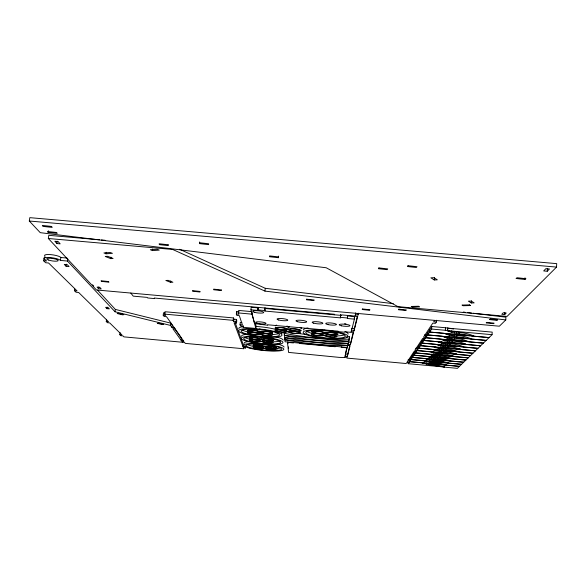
<?xml version="1.0" encoding="UTF-8"?>
<svg xmlns="http://www.w3.org/2000/svg" width="586" height="586" viewBox="0 0 586 586"><rect width="100%" height="100%" fill="white"/><g stroke="black" fill="none" stroke-linecap="round" stroke-linejoin="round"><path stroke-width="0.88" d="M556.546 267.091L556.7 263.634L29.813 217.655L29.3 221.017L40.251 232.664L326.204 267.758L397.967 306.646L507.058 316.411L556.546 267.091L29.3 221.017M547.236 271.237L549.47 268.974L545.888 268.666L543.691 270.93L547.236 271.237L547.346 268.688M524.91 279.463L525.935 278.709L517.05 277.727L516.054 278.482L524.91 279.463L524.997 277.823M504.7 314.557L506.216 313.034L503.279 312.77L501.792 314.301L504.7 314.557L504.817 312.441M99.576 239.791L48.799 235.33L48.33 238.502L96.463 289.975L499.375 326.197L505.777 319.927L505.923 317.173L473.232 313.254M492.064 334.687L492.203 332.123L447.565 328.101L447.404 330.651C455.871 332.687 465.291 331.954 473.268 335.873A2.981 0.549 3.5 0 0 475.561 336.357L489.068 337.595L445.133 333.617C453.483 335.602 462.742 334.906 470.617 338.715A2.93 0.535 3.6 0 0 472.873 339.191L486.168 340.407L442.928 336.496C451.161 338.43 460.266 337.77 468.046 341.477A2.879 0.513 3.6 0 0 470.272 341.938L483.355 343.132L440.797 339.279C448.92 341.162 457.871 340.547 465.555 344.143A2.835 0.498 3.7 0 0 467.753 344.597L480.637 345.777L438.731 341.975C446.744 343.821 455.549 343.235 463.138 346.736A2.791 0.483 3.8 0 0 465.306 347.176L477.993 348.34L436.724 344.59L452.685 346.934L460.801 349.249A2.747 0.469 3.8 0 0 462.933 349.681L475.429 350.831L434.783 347.132L450.509 349.432L458.523 351.688A2.71 0.454 3.8 0 0 460.633 352.113L472.946 353.241L432.893 349.6L448.4 351.849L456.318 354.054A2.666 0.447 3.9 0 0 458.399 354.471L470.529 355.585L431.062 351.988L446.356 354.2L454.172 356.361A2.63 0.432 3.9 0 0 456.223 356.764L468.185 357.863L429.282 354.318L444.364 356.486L452.084 358.595A2.593 0.418 4 0 0 454.113 358.991L465.899 360.082L427.546 356.574L442.43 358.705L450.055 360.771A2.556 0.41 4 0 0 452.062 361.159L463.687 362.229L425.868 358.771L440.547 360.866L448.085 362.88A2.52 0.396 4.1 0 0 450.063 363.261L461.526 364.324L424.227 360.91L438.716 362.968L446.166 364.939A2.483 0.388 4.1 0 0 448.122 365.312L459.431 366.36L422.638 362.99L436.936 365.012L444.298 366.946A2.447 0.374 4.1 0 0 446.232 367.312L457.388 368.345L492.064 334.687L447.404 330.651M471.312 302.969L468.397 301.16L471.276 301.079L474.177 302.889L471.312 302.969L471.444 300.779M471.723 335.851L473.51 336.012L456.523 333.456L456.633 331.771M470.858 338.855L456.758 336.774L456.86 335.111M459.19 333.888L459.299 332.203M422.33 340.744L422.162 343.11L463.38 346.853L447.382 344.502L447.484 342.913M447.572 341.462L447.682 339.851M420.602 343.337L420.433 345.667L461.043 349.366L447.748 347.439L447.851 345.879M456.758 336.774L449.33 335.353L449.44 333.683M463.98 344.107L465.797 344.268L449.565 341.865L449.667 340.261M449.792 338.737L449.902 337.096M449.894 344.898L449.997 343.308M456.523 333.456L451.652 332.43L451.762 330.746M451.652 332.43L447.689 330.782L447.851 328.241A2.989 0.571 3.8 0 0 445.492 327.742L431.816 326.505L425.949 335.317L425.78 337.748L468.287 341.601L451.813 339.155L451.916 337.521M452.084 335.925L452.187 334.262M452.114 342.268L452.216 340.664M454.128 336.349L454.238 334.694M454.45 333.024L454.553 331.332M454.399 339.565L454.502 337.932M412.676 355.233L412.515 357.409L450.297 360.859L437.896 359.108L437.991 357.65M418.924 345.857L418.756 348.157L458.765 351.798L438.746 348.641L438.848 347.095M439.346 351.563L439.441 350.047M415.657 351.424L415.547 352.911L454.406 356.456L439.288 354.281L439.39 352.779M414.17 352.984L414.009 355.189L452.326 358.691L439.756 356.911L439.852 355.431M447.748 347.439L440.738 346.143L440.84 344.575M447.382 344.502L441.573 343.213L441.683 341.616M423.663 338.737L417.291 348.304L417.129 350.567L456.553 354.164L441.229 351.937L441.324 350.421M441.309 349.153L441.412 347.608M441.668 354.64L441.763 353.146M443.221 349.534L443.316 347.989M443.338 346.663L443.441 345.103M443.631 352.311L443.734 350.794M447.689 330.782A2.989 0.564 3.8 0 0 445.323 330.277L445.492 327.742M449.565 341.865L444.899 340.913L445.008 339.301M445.426 344.099L445.528 342.517M445.272 347.051L445.375 345.491M445.66 349.915L445.763 348.37M451.813 339.155L447.081 338.173L447.184 336.532M415.32 351.256L409.804 359.54L409.651 361.657L420.924 362.683A2.461 0.381 4.3 0 1 422.902 363.056L430.388 365.027L444.532 367.026L408.274 363.701L431.64 329.061L431.816 326.505M411.218 357.416L411.064 359.562L448.327 362.968L429.611 360.097L429.714 358.661M430.307 362.661L430.402 361.24M430.388 365.027L430.483 363.628M437.896 359.108L431.34 357.936L431.435 356.471M439.756 356.911L431.977 355.394L432.072 353.907M409.651 361.657L446.407 365.027L432.072 362.998L432.168 361.577M433.113 355.709L433.215 354.23M432.615 365.364L432.71 363.965M439.288 354.281L433.787 353.094L433.889 351.593M433.772 358.405L433.867 356.947M433.801 360.903L433.904 359.467M424.476 334.884L426.132 335.031L425.963 337.47L423.473 337.25L432.805 323.106L435.493 323.347L436.409 321.992L436.526 320.227M434.329 363.335L434.424 361.914M441.229 351.937L435.647 350.736L435.75 349.205M435.574 356.193L435.676 354.713M435.581 358.757L435.676 357.299M436.087 361.254L436.182 359.811M437.434 353.915L437.537 352.413M437.412 356.552L437.508 355.072M462.156 343.938L423.942 340.473L424.11 338.071M468.163 338.613L427.67 334.943L427.839 332.474M426.308 364.258L426.403 362.851M469.928 335.69L429.626 332.05L429.794 329.537M434.292 279.954L430.864 277.823L433.918 277.691L437.332 279.822L434.292 279.954L434.453 277.581M428.644 364.697L428.74 363.298M408.274 363.701L408.369 362.302M355.555 312.953L355.409 314.704L358.105 314.946L358.251 313.195M293.425 342.539L293.454 342.92L287.492 342.378L288.561 352.398L339.14 357.372L344.854 357.563L347.527 345.249M348.231 342.869L348.099 344.37L350.391 344.583L353.629 332.13L351.168 331.91L351.6 329.105M345.322 354.735L345.198 356.142L347.337 356.339L349.674 345.865M348.399 342.656L348.531 341.147M284.342 331.654L284.298 335.441A60.585 11.024 5.2 0 0 348.853 341.316L349.578 336.847A61.34 11.456 5.2 0 1 346.231 336.906M284.181 331.683L285.06 341.777L347.337 347.461L349.578 336.847M350.391 344.583L353.182 332.24M354.384 319.128L354.596 316.557L347.586 315.927L347.688 315.407L347.366 318.498L354.384 319.128L351.124 332.35L344.575 331.757L344.487 332.196L337.961 331.603L338.034 331.163L267.619 324.776L267.714 325.237L254.624 323.604L250.925 309.804L251.196 307.247L258.155 307.87L257.891 310.434L250.925 309.804M351.461 330.724L353.937 330.951L357.284 316.345M340.349 317.868L340.664 314.777L340.349 317.868L264.857 311.063L265.011 307.965L264.857 311.063M347.835 345.462A59.069 10.482 5.2 0 1 284.811 339.719L285.03 337.485M278.299 257.701L278.504 256.888L269.597 255.906L269.428 256.727L278.299 257.701L278.46 256.089M505.777 319.927L264.967 291.11L265.253 288.297L179.668 249.277M241.879 322.505L240.275 322.359L240.026 324.717L240.436 325.911L242.824 326.131L243.219 327.31L255.87 328.46L252.039 314.169L252.214 312.499M257.891 310.434L258.03 307.335L258.155 307.87M255.87 328.46L256.111 326.124L255.445 323.567M243.219 327.31L243.38 325.75M120.093 332.606L119.822 334.701L120.848 335.697L122.95 335.888L123.954 336.877L184.605 342.436L185.271 343.389L243.776 348.751L243.439 347.828L245.541 348.025L245.204 347.095L243.087 346.897L243.307 344.802L235.272 322.952M245.204 347.095L245.351 345.696M245.541 348.025L245.688 346.634M243.087 346.897L234.092 322.813L236.51 323.033L236.063 321.802L233.631 321.582L233.162 320.337L233.426 317.927L165.018 311.73L164.725 314.133L165.626 315.415L163.208 315.195L163.494 312.814L165.113 312.953M233.631 321.582L233.887 319.187L233.426 317.927M240.026 324.717L242.428 324.937L239.315 315.62L236.795 315.393L236.334 314.059L236.605 311.569L239.139 311.796M236.063 321.802L236.326 319.407L233.887 319.187M236.51 323.033L236.766 320.652L236.326 319.407M236.334 314.059L238.868 314.286L238.421 312.939L238.692 310.434L251.394 311.584M199.496 243.622L199.438 242.736L208.594 243.739L208.623 244.626L199.496 243.622L199.694 241.974M183.25 340.51L181.125 340.312L181.374 338.217L174.628 328.629M170.592 282.342L165.867 280.474L168.167 280.357L172.885 282.232L170.592 282.342L170.76 280.943M174.284 327.742L172.006 327.537L170.489 325.406L170.76 323.135L115.354 309.408L97.466 290.092M172.006 327.537L172.277 325.289L170.76 323.135M152.375 250.596L150.316 249.717L157.195 249.233L159.246 250.119L152.375 250.596L152.572 249.021M170.489 325.406L115.039 311.781L115.354 309.408M110.732 258.631L105.209 256.441L107.597 256.287L113.113 258.477L110.732 258.631L110.937 257.129M106.908 308.654L105.626 307.32L108.08 307.54L109.348 308.873L106.908 308.654L107.128 307.057M119.822 334.701L121.932 334.892L109.692 322.901L107.443 322.696L106.256 321.546L106.557 319.304M98.551 288.7L97.078 287.089L99.774 287.33L101.231 288.942L98.551 288.7L98.792 286.95M106.007 253.797L103.89 252.947L110.344 252.5L112.453 253.35L106.007 253.797L106.22 252.266M106.256 321.546L108.52 321.751L78.656 292.48L76.055 292.246L74.466 290.7L74.708 288.986M334.342 314.77L334.416 314.25L154.264 298.032L154.653 298.596L147.657 297.966L147.247 297.402L133.234 296.135L130.81 293.059M66.137 266.33L64.27 264.389L67.222 264.652L69.067 266.593L66.137 266.33L66.445 264.183M115.039 311.781L67.434 261.041L67.749 258.844M67.434 261.041L60.446 260.418L60.863 257.51A8.321 1.795 8.6 0 0 50.77 254.624A8.321 1.795 8.6 0 0 44.932 256.097M56.959 243.564L54.835 241.249L58.073 241.527L60.168 243.849L56.959 243.564L57.303 241.227M74.466 290.7L77.081 290.934L48.572 262.997L45.635 262.733L43.591 260.748L44.023 257.847M48.147 232.415L47.583 231.499L56.674 232.503L57.201 233.411L48.147 232.415L48.389 230.789M43.591 260.748L46.55 261.012L44.499 259.005L44.829 256.822M335.339 346.37L335.273 346.736L299.417 343.469L299.402 343.088M341.338 346.912L341.257 347.286L347.249 347.835M347.366 318.498L347.469 317.993L340.437 317.356M345.432 353.834L346.831 348.084M354.186 318.227L354.596 316.557M355.065 316.11L355.761 313.283M347.337 356.339L350.128 345.601L284.811 339.719M353.937 330.951L357.738 316.345L341.528 314.887L341.44 315.415L265.121 308.5M358.105 314.946L358.471 313.525M434.607 320.374L433.699 321.751L436.409 321.992M60.863 257.51L66.98 258.038M101.393 239.952L105.019 240.267M48.33 238.502L172.636 249.446L264.967 291.11M257.767 309.906L264.755 310.536M431.64 329.061L445.323 330.277M238.421 312.939L252.039 314.169M429.626 332.05L443.089 333.251A2.937 0.542 3.9 0 1 445.411 333.742L449.33 335.353M427.67 334.943L440.921 336.13A2.893 0.527 3.9 0 1 443.214 336.606L447.081 338.173M351.666 328.292L354.142 328.519M164.725 314.133L233.162 320.337M425.78 337.748L438.819 338.92A2.849 0.513 4 0 1 441.075 339.389L444.899 340.913M425.194 338.62L422.718 338.393L414.763 350.45L417.071 350.662L417.232 348.392L415.694 348.252M423.942 340.473L436.782 341.623A2.805 0.498 4 0 1 439.009 342.078L441.573 343.213M422.162 343.11L434.805 344.246A2.762 0.483 4.1 0 1 437.002 344.693L440.738 346.143M420.433 345.667L432.893 346.795A2.718 0.469 4.1 0 1 435.054 347.227L438.746 348.641M418.756 348.157L431.032 349.263A2.681 0.454 4.1 0 1 433.171 349.688L435.647 350.736M417.129 350.567L429.223 351.659A2.637 0.44 4.2 0 1 431.333 352.076L433.787 353.094M415.547 352.911L427.472 353.988A2.6 0.432 4.2 0 1 429.553 354.398L431.977 355.394M414.009 355.189L425.766 356.251A2.564 0.418 4.2 0 1 427.817 356.654L431.34 357.936M412.515 357.409L424.103 358.456A2.527 0.403 4.3 0 1 426.132 358.844L429.611 360.097M411.064 359.562L422.491 360.595A2.49 0.396 4.3 0 1 424.491 360.983L432.072 362.998M284.298 335.441L348.853 341.316M348.289 342.114L350.582 342.327M175.067 328.856L172.804 328.651L181.125 340.312M416.404 351.644L414.112 351.432L407.255 361.826L409.402 362.023L409.555 359.914L408.127 359.782M345.381 354.039L347.513 354.23M344.986 357.028L347.11 357.218L346.883 358.09L406.135 363.525L406.691 362.683L408.823 362.88M265.253 288.297L393.309 303.665M463.24 312.052L465.057 312.272M467.782 312.594L471.415 313.034M447.565 328.101L453.549 328.995M92.529 284.759L93.76 286.093M163.208 315.195L164.109 316.469L166.519 316.682L183.931 341.477L181.821 341.286L182.51 342.246M236.605 311.569L237.059 312.917M287.88 341.865L288.056 343.557M288.407 346.934L288.59 348.626M276.167 347.33A5.699 0.916 5.7 0 1 275.867 347.776M264.975 346.546A5.699 0.916 5.7 0 1 265.238 346.099M264.066 345.901A5.699 0.916 5.8 0 1 264.242 346.619M253.335 345.388A5.699 0.916 5.8 0 1 253.57 344.942M264.638 344.275A5.765 0.938 5.8 0 1 264.696 344.531M262.242 339.66A5.941 0.996 5.7 0 1 262.045 338.876M273.428 340.166A5.941 0.996 5.7 0 1 273.479 340.437M261.29 338.957A5.941 0.996 5.9 0 1 261.019 339.448M250.134 338.452A5.941 0.996 5.9 0 1 249.885 337.668M261.451 337.17A6.014 1.018 5.9 0 1 261.114 337.397M260.916 336.591A6.014 1.018 5.9 0 1 261.385 336.899M262.345 337.573A6.014 1.018 5.7 0 1 261.876 337.272M272.424 332.811A6.19 1.077 5.8 0 1 272.116 333.339M260.287 331.991A6.19 1.077 5.8 0 1 260.558 331.456M259.283 331.229A6.19 1.077 5.9 0 1 259.495 332.079M259.356 328.98A6.27 1.106 5.9 0 1 259.576 329.852M260.367 329.713A6.27 1.106 5.8 0 1 260.645 329.164M337.104 334.35A6.373 1.143 5.1 0 1 336.628 334.591M324.93 333.529A6.373 1.143 5.1 0 1 325.882 332.482M324.117 333.053A6.373 1.143 5.2 0 1 323.662 333.302M311.972 332.24A6.373 1.143 5.2 0 1 312.836 331.178M324.659 330.13A6.453 1.172 5.2 0 1 325.069 330.46M300.786 330.687A6.365 1.143 5.5 0 1 300.369 330.944M288.678 329.881A6.365 1.143 5.5 0 1 288.598 328.995M287.755 329.09A6.365 1.143 5.6 0 1 287.389 329.647M275.706 328.585A6.365 1.143 5.6 0 1 275.559 327.691M286.876 326.058A6.453 1.172 5.6 0 1 287.829 327.318M275.515 325.904A6.453 1.172 5.6 0 1 276.651 325.135M300.105 327.332A6.453 1.172 5.5 0 1 300.977 328.585M289.14 327.508A6.453 1.172 5.5 0 1 289.059 326.6M258.756 310.47A5.567 1.091 5.9 0 1 257.32 310.302M345.974 323.853A5.435 1.033 4.9 0 1 344.575 323.765M303.416 330.043A22.429 4.043 5.2 0 1 308.053 327.962M345.52 331.808A22.429 4.043 5.2 0 1 348.084 334.093M344.077 334.95A19.865 3.582 5.2 0 1 336.877 335.939M325.355 335.558A19.865 3.582 5.2 0 1 322.82 335.295M311.671 333.295A19.865 3.582 5.2 0 1 306.632 331.258M238.861 328.761A21.807 3.824 5.8 0 1 243.351 326.6M255.415 326.409A21.807 3.824 5.8 0 1 275.376 329.317M282.196 332.702A21.807 3.824 5.8 0 1 281.588 333.639M278.731 333.544A19.309 3.391 5.8 0 1 272.307 334.518M260.536 334.071A19.309 3.391 5.8 0 1 258.887 333.895M247.724 331.947A19.309 3.391 5.8 0 1 242.296 329.955M241.6 336.386A20.913 3.516 5.8 0 1 246.831 334.32M275.259 336.701A20.913 3.516 5.8 0 1 283.17 340.173M280.284 340.722A18.518 3.12 5.8 0 1 272.9 341.828M250.076 339.345A18.518 3.12 5.8 0 1 244.889 337.492M277.867 348.89A20.085 3.245 5.8 0 1 275.464 348.97M244.135 343.411A20.085 3.245 5.8 0 1 249.182 341.528M277.823 344.15A20.085 3.245 5.8 0 1 284.064 347.066M279.639 348.091A17.792 2.879 5.8 0 1 276.951 348.436M253.665 346.502A17.792 2.879 5.8 0 1 247.277 344.443M44.499 259.005A8.329 1.773 8.6 0 1 50.337 257.554A8.329 1.773 8.6 0 1 60.446 260.418M349.381 339.169A61.369 11.317 5.2 0 1 284.027 333.222M307.005 334.613A61.34 11.456 5.2 0 1 296.223 333.104M288.378 331.735A61.34 11.456 5.2 0 1 286.708 331.412M221.244 289.967L221.23 290.568L213.685 289.755L213.67 289.147L221.244 289.967M306.676 299.204L306.427 299.776L313.913 300.589L314.177 300.01L306.676 299.204M378.915 267.919L378.388 268.703L387.17 269.67L387.727 268.893L378.915 267.919M362.595 308.976L362.199 309.518L369.517 310.309L369.934 309.767L362.595 308.976M408.032 265.714L407.395 266.52L416.346 267.502L417.005 266.703L408.032 265.714M398.883 309.166L398.377 309.716L405.798 310.514L406.325 309.972L398.883 309.166M490.299 319.048L489.544 319.568L496.906 320.359L497.675 319.846L490.299 319.048M486.9 322.388L486.168 322.886L493.405 323.67L494.152 323.172L486.9 322.388M118.562 313.342L117.185 313.525L122.489 314.821L123.873 314.645L118.562 313.342M158.711 323.186L157.312 323.347L162.285 324.563L163.684 324.402L158.711 323.186M418.309 306.258L411.233 306.449L412.412 307.086L419.481 306.896L418.309 306.258M469.474 304.874L461.988 305.079L463.079 305.738L470.558 305.54L469.474 304.874M348.34 343.418L284.554 337.602A59.816 10.753 5.2 0 0 348.34 343.418M108.6 281.566L101.085 280.753L101.4 281.375L108.901 282.188L108.6 281.566M199.892 291.418L192.442 290.612L192.508 291.205L199.943 292.011L199.892 291.418M51.619 226.452L42.331 225.427L42.925 226.386L52.176 227.405L51.619 226.452M168.153 244.758L159.158 243.769L159.348 244.633L168.314 245.622L168.153 244.758M267.033 349.454A5.706 0.901 5.7 0 0 275.999 349.681A5.706 0.901 5.7 0 0 268.029 347.981A5.706 0.901 5.7 0 0 267.033 349.454M267.699 349.373A4.563 0.725 5.7 0 0 274.871 349.549A4.563 0.725 5.7 0 0 268.491 348.194A4.563 0.725 5.7 0 0 267.699 349.373M255.43 348.296A5.706 0.901 5.8 0 0 264.352 348.516A5.706 0.901 5.8 0 0 256.316 346.817A5.706 0.901 5.8 0 0 255.43 348.296M256.089 348.216A4.563 0.725 5.8 0 0 263.224 348.392A4.563 0.725 5.8 0 0 256.793 347.029A4.563 0.725 5.8 0 0 256.089 348.216M255.459 346.436A5.772 0.923 5.8 0 0 264.484 346.656A5.772 0.923 5.8 0 0 256.353 344.92A5.772 0.923 5.8 0 0 255.459 346.436M256.126 346.348A4.615 0.74 5.8 0 0 263.341 346.524A4.615 0.74 5.8 0 0 256.829 345.139A4.615 0.74 5.8 0 0 256.126 346.348M267.187 347.564A5.772 0.923 5.7 0 0 276.262 347.784A5.772 0.923 5.7 0 0 268.198 346.062A5.772 0.923 5.7 0 0 267.187 347.564M267.861 347.483A4.615 0.74 5.7 0 0 275.12 347.659A4.615 0.74 5.7 0 0 268.659 346.275A4.615 0.74 5.7 0 0 267.861 347.483M263.934 342.414A5.941 0.982 5.7 0 0 273.259 342.62A5.941 0.982 5.7 0 0 264.938 340.81A5.941 0.982 5.7 0 0 263.934 342.414M264.623 342.319A4.754 0.784 5.7 0 0 272.087 342.488A4.754 0.784 5.7 0 0 265.421 341.037A4.754 0.784 5.7 0 0 264.623 342.319M251.848 341.206A5.941 0.982 5.9 0 0 261.129 341.411A5.941 0.982 5.9 0 0 252.734 339.594A5.941 0.982 5.9 0 0 251.848 341.206M252.529 341.118A4.754 0.784 5.9 0 0 259.95 341.279A4.754 0.784 5.9 0 0 253.233 339.829A4.754 0.784 5.9 0 0 252.529 341.118M251.834 339.184A6.014 1.004 5.9 0 0 261.224 339.382A6.014 1.004 5.9 0 0 252.734 337.529A6.014 1.004 5.9 0 0 251.834 339.184M252.522 339.089A4.813 0.806 5.9 0 0 260.038 339.243A4.813 0.806 5.9 0 0 253.233 337.763A4.813 0.806 5.9 0 0 252.522 339.089M264.052 340.356A6.014 1.004 5.7 0 0 273.501 340.561A6.014 1.004 5.7 0 0 265.077 338.715A6.014 1.004 5.7 0 0 264.052 340.356M264.755 340.268A4.813 0.806 5.7 0 0 272.307 340.422A4.813 0.806 5.7 0 0 265.568 338.95A4.813 0.806 5.7 0 0 264.755 340.268M262.535 335.192A6.19 1.069 5.8 0 0 272.256 335.375A6.19 1.069 5.8 0 0 263.575 333.441A6.19 1.069 5.8 0 0 262.535 335.192M263.253 335.089A4.952 0.85 5.8 0 0 271.025 335.236A4.952 0.85 5.8 0 0 264.081 333.69A4.952 0.85 5.8 0 0 263.253 335.089M249.944 333.932A6.197 1.069 5.9 0 0 259.613 334.115A6.197 1.069 5.9 0 0 250.852 332.174A6.197 1.069 5.9 0 0 249.944 333.932M250.654 333.83A4.959 0.85 5.9 0 0 258.382 333.976A4.959 0.85 5.9 0 0 251.372 332.423A4.959 0.85 5.9 0 0 250.654 333.83M249.907 331.735A6.27 1.091 5.9 0 0 259.693 331.903A6.27 1.091 5.9 0 0 250.823 329.925A6.27 1.091 5.9 0 0 249.907 331.735M250.625 331.625A5.018 0.872 5.9 0 0 258.448 331.764A5.018 0.872 5.9 0 0 251.35 330.182A5.018 0.872 5.9 0 0 250.625 331.625M262.645 332.958A6.27 1.091 5.8 0 0 272.49 333.134A6.27 1.091 5.8 0 0 263.7 331.163A6.27 1.091 5.8 0 0 262.645 332.958M263.378 332.855A5.018 0.872 5.8 0 0 271.245 332.995A5.018 0.872 5.8 0 0 264.213 331.42A5.018 0.872 5.8 0 0 263.378 332.855M327.574 334.21A6.461 1.157 5.1 0 0 337.997 334.401A6.461 1.157 5.1 0 0 329.376 332.387A6.461 1.157 5.1 0 0 327.574 334.21M328.394 334.108A5.164 0.923 5.1 0 0 336.73 334.254A5.164 0.923 5.1 0 0 329.823 332.643A5.164 0.923 5.1 0 0 328.394 334.108M326.614 336.489A6.373 1.128 5.1 0 0 336.906 336.686A6.373 1.128 5.1 0 0 328.387 334.709A6.373 1.128 5.1 0 0 326.614 336.489M327.428 336.386A5.098 0.901 5.1 0 0 335.653 336.547A5.098 0.901 5.1 0 0 328.827 334.965A5.098 0.901 5.1 0 0 327.428 336.386M313.678 335.199A6.373 1.128 5.2 0 0 323.911 335.39A6.373 1.128 5.2 0 0 315.305 333.405A6.373 1.128 5.2 0 0 313.678 335.199M314.477 335.097A5.098 0.901 5.2 0 0 322.652 335.251A5.098 0.901 5.2 0 0 315.766 333.661A5.098 0.901 5.2 0 0 314.477 335.097M314.455 332.951A6.453 1.157 5.2 0 0 324.82 333.134A6.453 1.157 5.2 0 0 316.118 331.112A6.453 1.157 5.2 0 0 314.455 332.951M315.261 332.848A5.164 0.923 5.2 0 0 323.553 332.987A5.164 0.923 5.2 0 0 316.579 331.368A5.164 0.923 5.2 0 0 315.261 332.848M290.436 332.848A6.373 1.128 5.5 0 0 300.567 333.031A6.373 1.128 5.5 0 0 291.813 331.031A6.373 1.128 5.5 0 0 290.436 332.848M291.205 332.745A5.098 0.901 5.5 0 0 299.307 332.885A5.098 0.901 5.5 0 0 292.297 331.288A5.098 0.901 5.5 0 0 291.205 332.745M277.486 331.559A6.373 1.128 5.6 0 0 287.558 331.735A6.373 1.128 5.6 0 0 278.724 329.72A6.373 1.128 5.6 0 0 277.486 331.559M278.247 331.449A5.098 0.901 5.6 0 0 286.298 331.588A5.098 0.901 5.6 0 0 279.222 329.984A5.098 0.901 5.6 0 0 278.247 331.449M277.801 329.259A6.453 1.157 5.6 0 0 288.004 329.427A6.453 1.157 5.6 0 0 279.061 327.376A6.453 1.157 5.6 0 0 277.801 329.259M278.57 329.149A5.164 0.93 5.6 0 0 286.73 329.281A5.164 0.93 5.6 0 0 279.566 327.64A5.164 0.93 5.6 0 0 278.57 329.149M290.92 330.519A6.453 1.157 5.5 0 0 301.182 330.694A6.453 1.157 5.5 0 0 292.319 328.651A6.453 1.157 5.5 0 0 290.92 330.519M291.696 330.409A5.164 0.93 5.5 0 0 299.907 330.548A5.164 0.93 5.5 0 0 292.81 328.914A5.164 0.93 5.5 0 0 291.696 330.409M254.485 312.316A5.567 1.077 5.9 0 0 263.641 312.668A5.567 1.077 5.9 0 0 256.58 310.697A5.567 1.077 5.9 0 0 254.485 312.316M257.261 323.252A5.267 0.967 5.8 0 0 265.927 323.611A5.267 0.967 5.8 0 0 259.261 321.817A5.267 0.967 5.8 0 0 257.261 323.252M341.66 325.853A5.435 1.026 4.9 0 0 349.981 325.728A5.435 1.026 4.9 0 0 342.063 324.109A5.435 1.026 4.9 0 0 341.66 325.853M313.635 323.157A5.428 1.026 5.2 0 0 322.718 323.523A5.428 1.026 5.2 0 0 316.213 321.677A5.428 1.026 5.2 0 0 313.635 323.157M297.505 321.699A5.421 1.026 5.4 0 0 306.529 322.066A5.421 1.026 5.4 0 0 299.929 320.205A5.421 1.026 5.4 0 0 297.505 321.699M278.702 320A5.413 1.018 5.6 0 0 287.675 320.359A5.413 1.018 5.6 0 0 280.958 318.491A5.413 1.018 5.6 0 0 278.702 320M328.197 324.637A5.435 1.026 5.1 0 0 336.445 324.505A5.435 1.026 5.1 0 0 328.475 322.886A5.435 1.026 5.1 0 0 328.197 324.637M313.583 336.672A22.444 3.992 5.2 0 0 347.879 336.452A22.444 3.992 5.2 0 0 315.18 329.881A22.444 3.992 5.2 0 0 313.583 336.672M314.99 336.437A19.873 3.538 5.2 0 0 345.322 336.218A19.873 3.538 5.2 0 0 316.315 330.409A19.873 3.538 5.2 0 0 314.99 336.437M245.3 334.203A21.814 3.78 5.8 0 0 281.368 335.917A21.814 3.78 5.8 0 0 254.148 328.687A21.814 3.78 5.8 0 0 245.3 334.203M247.768 341.513A20.92 3.479 5.8 0 0 282.371 343.228A20.92 3.479 5.8 0 0 256.294 336.474A20.92 3.479 5.8 0 0 247.768 341.513M247.043 334.086A19.316 3.348 5.8 0 0 278.965 335.588A19.316 3.348 5.8 0 0 254.807 329.193A19.316 3.348 5.8 0 0 247.043 334.086M250.046 348.26A20.092 3.208 5.8 0 0 283.294 349.959A20.092 3.208 5.8 0 0 258.265 343.638A20.092 3.208 5.8 0 0 250.046 348.26M249.446 341.411A18.525 3.077 5.8 0 0 280.064 342.913A18.525 3.077 5.8 0 0 256.924 336.943A18.525 3.077 5.8 0 0 249.446 341.411M251.658 348.165A17.8 2.842 5.8 0 0 281.082 349.659A17.8 2.842 5.8 0 0 258.865 344.07A17.8 2.842 5.8 0 0 251.658 348.165M48.316 259.979A5.816 1.238 8.6 0 0 57.992 260.843A5.816 1.238 8.6 0 0 51.085 258.294A5.816 1.238 8.6 0 0 48.316 259.979"/></g></svg>
